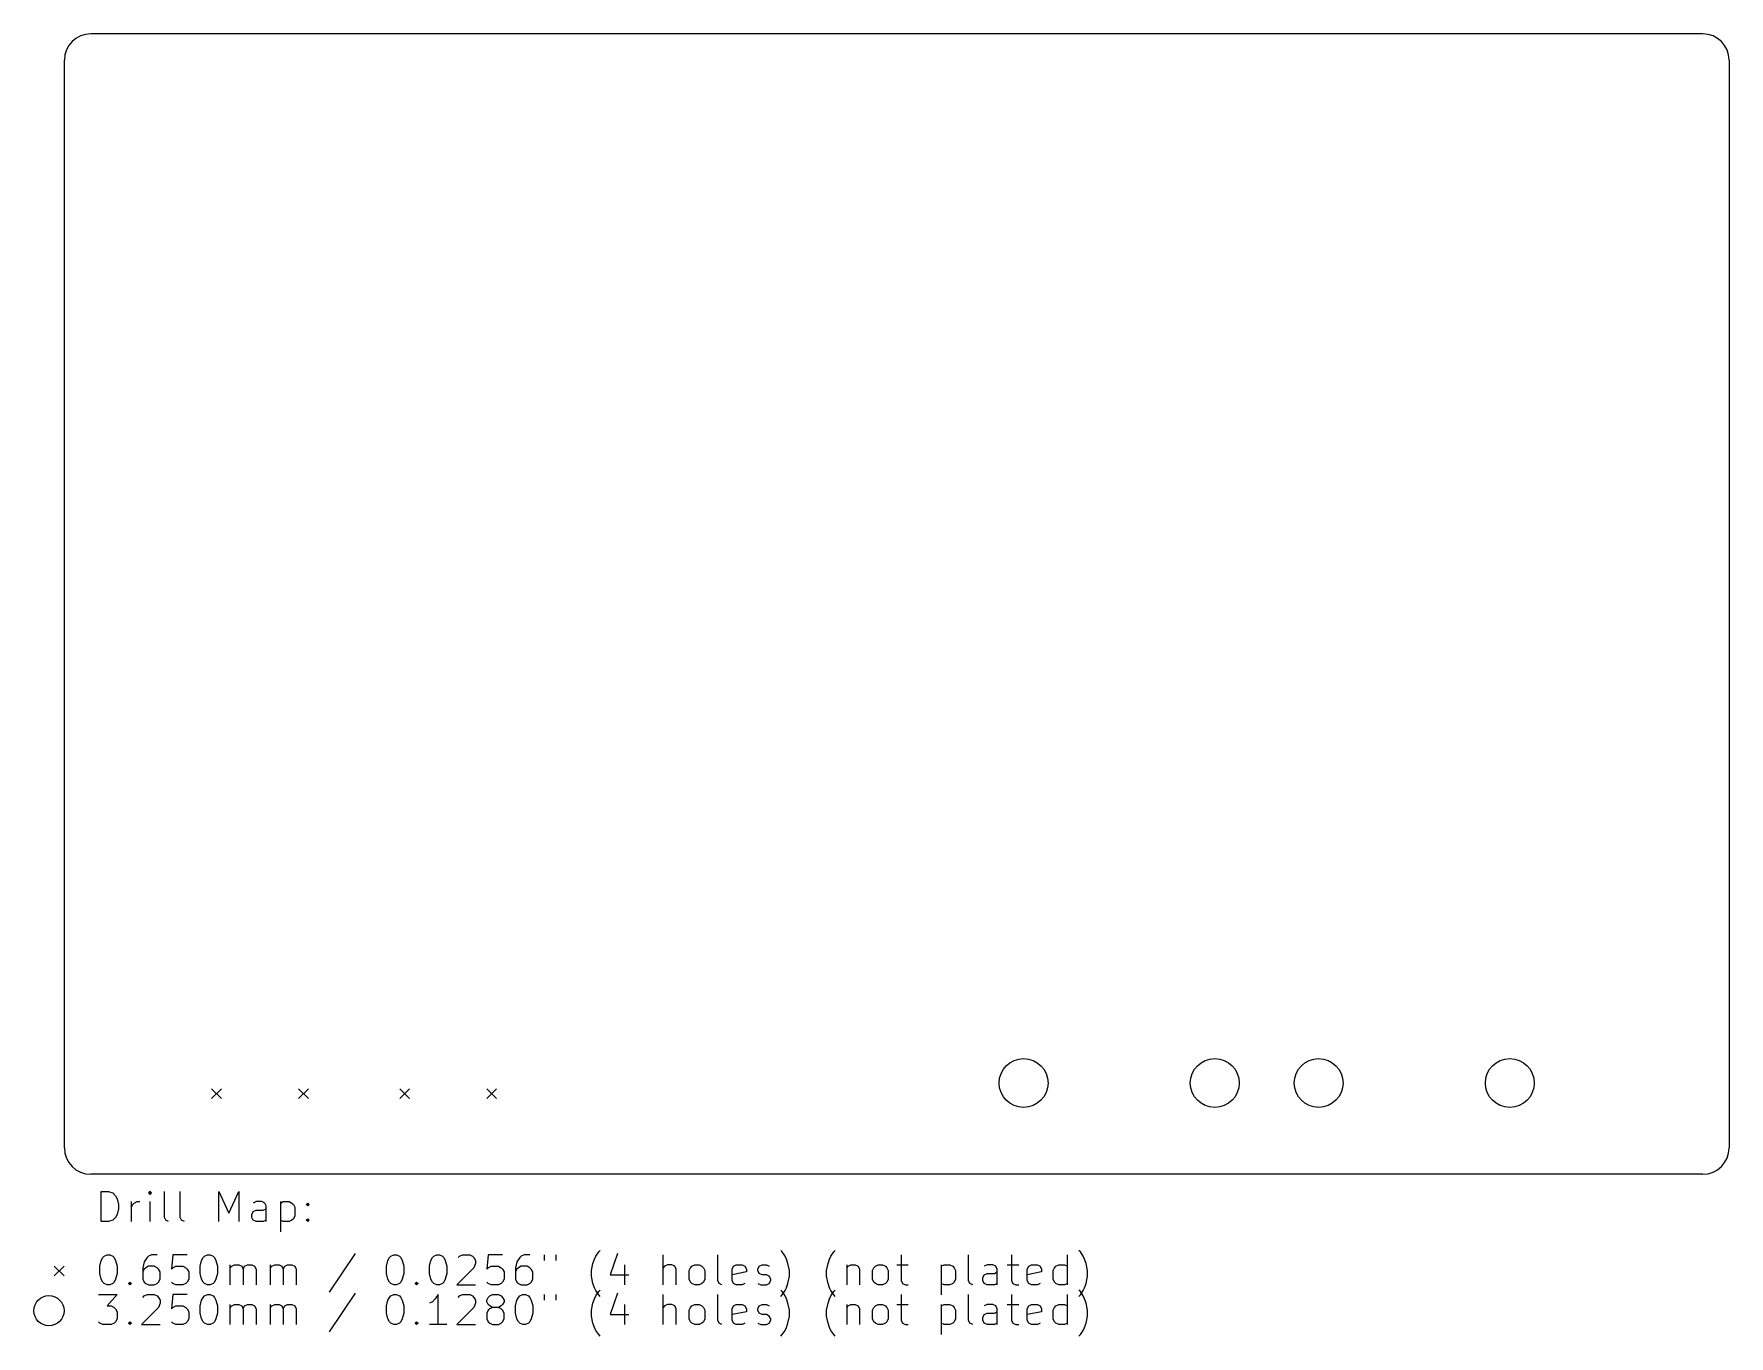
# Model space of a CAD drawing. Extents: x 60 to 173, y -125 to -39.
import ezdxf

# ---------------------------------------------------------------- set-up
doc = ezdxf.new("R2010")
doc.units = 0
doc.layers.add('BLACK', color=7, linetype='CONTINUOUS')

msp = doc.modelspace()

# ---------------------------------------------------------------- linework, layer by layer
at = {"layer": 'BLACK', "linetype": 'CONTINUOUS'}
for p, q in [((171, -38.9), (63.9, -38.9)), ((62.15, -112.9), (62.15, -40.65)), ((172.75, -40.65), (172.75, -112.9)), ((71.935, -108.97), (72.585, -109.62)), ((72.585, -108.97), (71.935, -109.62)), ((77.715, -108.97), (78.365, -109.62)), ((78.365, -108.97), (77.715, -109.62)), ((84.435, -108.97), (85.085, -109.62)), ((85.085, -108.97), (84.435, -109.62)), ((90.215, -108.97), (90.865, -109.62)), ((90.865, -108.97), (90.215, -109.62)), ((171, -114.65), (63.9, -114.65)), ((64.6012, -117.8), (64.6012, -115.8)), ((64.6012, -115.8), (65.0774, -115.8)), ((65.0774, -115.8), (65.3631, -115.895)), ((65.3631, -115.895), (65.5536, -116.086)), ((67.8393, -115.8), (67.744, -115.895)), ((67.744, -115.895), (67.8393, -115.991)), ((67.9345, -115.895), (67.8393, -115.8)), ((67.8393, -115.8), (67.8393, -115.991)), ((67.8393, -115.991), (67.9345, -115.895)), ((68.7917, -117.515), (68.7917, -115.8)), ((69.8393, -117.515), (69.8393, -115.8)), ((72.4107, -117.8), (72.4107, -115.8)), ((72.4107, -115.8), (73.0774, -117.229)), ((73.0774, -117.229), (73.744, -115.8)), ((73.744, -115.8), (73.744, -117.8)), ((65.5536, -116.086), (65.6488, -116.276)), ((65.6488, -116.276), (65.744, -116.657)), ((65.744, -116.943), (65.6488, -117.324)), ((65.744, -116.657), (65.744, -116.943)), ((66.6012, -117.8), (66.6012, -116.467)), ((66.6012, -116.848), (66.6964, -116.657)), ((66.6964, -116.657), (66.7917, -116.562)), ((66.7917, -116.562), (66.9821, -116.467)), ((66.9821, -116.467), (67.1726, -116.467)), ((67.8393, -117.8), (67.8393, -116.467)), ((74.8869, -116.467), (74.6964, -116.562)), ((74.6964, -117.134), (74.8869, -117.038)), ((75.2679, -116.467), (74.8869, -116.467)), ((74.8869, -117.038), (75.3631, -117.038)), ((75.4583, -116.562), (75.2679, -116.467)), ((75.3631, -117.038), (75.5536, -116.943)), ((75.5536, -116.753), (75.4583, -116.562)), ((75.5536, -117.8), (75.5536, -116.753)), ((76.506, -116.467), (76.506, -118.467)), ((76.506, -116.562), (76.6964, -116.467)), ((76.6964, -116.467), (77.0774, -116.467)), ((77.0774, -116.467), (77.2679, -116.562)), ((77.2679, -116.562), (77.3631, -116.657)), ((77.3631, -116.657), (77.4583, -116.848)), ((77.4583, -116.848), (77.4583, -117.419)), ((78.2202, -116.657), (78.3155, -116.562)), ((78.3155, -116.753), (78.2202, -116.657)), ((78.3155, -116.562), (78.4107, -116.657)), ((78.3155, -116.562), (78.3155, -116.753)), ((78.4107, -116.657), (78.3155, -116.753)), ((65.0774, -117.8), (64.6012, -117.8)), ((65.3631, -117.705), (65.0774, -117.8)), ((65.5536, -117.515), (65.3631, -117.705)), ((65.6488, -117.324), (65.5536, -117.515)), ((68.8869, -117.705), (68.7917, -117.515)), ((69.0774, -117.8), (68.8869, -117.705)), ((69.9345, -117.705), (69.8393, -117.515)), ((70.125, -117.8), (69.9345, -117.705)), ((74.6012, -117.324), (74.6964, -117.134)), ((74.6012, -117.515), (74.6012, -117.324)), ((74.6964, -117.705), (74.6012, -117.515)), ((74.8869, -117.8), (74.6964, -117.705)), ((75.3631, -117.8), (74.8869, -117.8)), ((75.5536, -117.705), (75.3631, -117.8)), ((76.6964, -117.8), (76.506, -117.705)), ((77.0774, -117.8), (76.6964, -117.8)), ((77.2679, -117.705), (77.0774, -117.8)), ((77.3631, -117.61), (77.2679, -117.705)), ((77.4583, -117.419), (77.3631, -117.61)), ((78.2202, -117.705), (78.3155, -117.61)), ((78.3155, -117.8), (78.2202, -117.705)), ((78.3155, -117.61), (78.4107, -117.705)), ((78.3155, -117.61), (78.3155, -117.8)), ((78.4107, -117.705), (78.3155, -117.8)), ((64.506, -120.762), (64.6012, -120.381)), ((64.6012, -120.381), (64.6964, -120.191)), ((64.6964, -120.191), (64.7917, -120.095)), ((64.7917, -120.095), (64.9821, -120)), ((64.9821, -120), (65.1726, -120)), ((65.1726, -120), (65.3631, -120.095)), ((65.3631, -120.095), (65.4583, -120.191)), ((65.4583, -120.191), (65.5536, -120.381)), ((65.5536, -120.381), (65.6488, -120.762)), ((67.4583, -120.476), (67.3631, -120.857)), ((67.6488, -120.191), (67.4583, -120.476)), ((67.744, -120.095), (67.6488, -120.191)), ((67.9345, -120), (67.744, -120.095)), ((68.3155, -120), (67.9345, -120)), ((69.3631, -120), (69.2679, -120.953)), ((70.3155, -120), (69.3631, -120)), ((71.1726, -120.762), (71.2679, -120.381)), ((71.2679, -120.381), (71.3631, -120.191)), ((71.3631, -120.191), (71.4583, -120.095)), ((71.4583, -120.095), (71.6488, -120)), ((71.6488, -120), (71.8393, -120)), ((71.8393, -120), (72.0298, -120.095)), ((72.0298, -120.095), (72.125, -120.191)), ((72.125, -120.191), (72.2202, -120.381)), ((72.2202, -120.381), (72.3155, -120.762)), ((81.4583, -119.905), (79.744, -122.476)), ((83.5536, -120.762), (83.6488, -120.381)), ((83.6488, -120.381), (83.744, -120.191)), ((83.744, -120.191), (83.8393, -120.095)), ((83.8393, -120.095), (84.0298, -120)), ((84.0298, -120), (84.2202, -120)), ((84.2202, -120), (84.4107, -120.095)), ((84.4107, -120.095), (84.506, -120.191)), ((84.506, -120.191), (84.6012, -120.381)), ((84.6012, -120.381), (84.6964, -120.762)), ((86.4107, -120.762), (86.506, -120.381)), ((86.506, -120.381), (86.6012, -120.191)), ((86.6012, -120.191), (86.6964, -120.095)), ((86.6964, -120.095), (86.8869, -120)), ((86.8869, -120), (87.0774, -120)), ((87.0774, -120), (87.2679, -120.095)), ((87.2679, -120.095), (87.3631, -120.191)), ((87.3631, -120.191), (87.4583, -120.381)), ((87.4583, -120.381), (87.5536, -120.762)), ((88.3155, -120.191), (88.4107, -120.095)), ((88.4107, -120.095), (88.6012, -120)), ((88.6012, -120), (89.0774, -120)), ((89.0774, -120), (89.2679, -120.095)), ((89.2679, -120.095), (89.3631, -120.191)), ((89.3631, -120.191), (89.4583, -120.381)), ((89.4583, -120.381), (89.4583, -120.572)), ((90.3155, -120), (90.2202, -120.953)), ((91.2679, -120), (90.3155, -120)), ((92.2202, -120.476), (92.125, -120.857)), ((92.4107, -120.191), (92.2202, -120.476)), ((92.506, -120.095), (92.4107, -120.191)), ((92.6964, -120), (92.506, -120.095)), ((93.0774, -120), (92.6964, -120)), ((94.0298, -120), (94.0298, -120.381)), ((94.7917, -120), (94.7917, -120.381)), ((97.2679, -120.572), (97.3631, -120.286)), ((97.3631, -120.286), (97.4583, -120.095)), ((97.4583, -120.095), (97.6488, -119.81)), ((97.6488, -119.81), (97.7441, -119.715)), ((98.8869, -119.905), (98.4107, -121.334)), ((101.935, -122), (101.935, -120)), ((105.554, -121.715), (105.554, -120)), ((109.839, -119.81), (109.744, -119.715)), ((110.03, -120.095), (109.839, -119.81)), ((110.125, -120.286), (110.03, -120.095)), ((110.22, -120.572), (110.125, -120.286)), ((112.887, -120.572), (112.982, -120.286)), ((112.982, -120.286), (113.077, -120.095)), ((113.077, -120.095), (113.268, -119.81)), ((113.268, -119.81), (113.363, -119.715)), ((117.744, -120), (117.744, -121.715)), ((122.22, -121.715), (122.22, -120)), ((125.077, -120), (125.077, -121.715)), ((128.792, -122), (128.792, -120)), ((129.649, -119.81), (129.554, -119.715)), ((129.839, -120.095), (129.649, -119.81)), ((129.935, -120.286), (129.839, -120.095)), ((130.03, -120.572), (129.935, -120.286)), ((61.475, -120.75), (62.125, -121.4)), ((62.125, -120.75), (61.475, -121.4)), ((64.506, -121.238), (64.506, -120.762)), ((64.6012, -121.619), (64.506, -121.238)), ((64.6964, -121.81), (64.6012, -121.619)), ((65.5536, -121.619), (65.4583, -121.81)), ((65.6488, -121.238), (65.5536, -121.619)), ((65.6488, -120.762), (65.6488, -121.238)), ((67.3631, -120.857), (67.3631, -121.619)), ((67.4583, -120.953), (67.3631, -121.143)), ((67.3631, -121.619), (67.4583, -121.81)), ((67.5536, -120.857), (67.4583, -120.953)), ((67.744, -120.762), (67.5536, -120.857)), ((68.125, -120.762), (67.744, -120.762)), ((68.3155, -120.857), (68.125, -120.762)), ((68.4107, -120.953), (68.3155, -120.857)), ((68.506, -121.143), (68.4107, -120.953)), ((68.4107, -121.81), (68.506, -121.619)), ((68.506, -121.619), (68.506, -121.143)), ((69.2679, -120.953), (69.3631, -120.857)), ((69.3631, -120.857), (69.5536, -120.762)), ((69.5536, -120.762), (70.0298, -120.762)), ((70.0298, -120.762), (70.2202, -120.857)), ((70.2202, -120.857), (70.3155, -120.953)), ((70.3155, -120.953), (70.4107, -121.143)), ((70.4107, -121.619), (70.3155, -121.81)), ((70.4107, -121.143), (70.4107, -121.619)), ((71.1726, -121.238), (71.1726, -120.762)), ((71.2679, -121.619), (71.1726, -121.238)), ((71.3631, -121.81), (71.2679, -121.619)), ((72.2202, -121.619), (72.125, -121.81)), ((72.3155, -121.238), (72.2202, -121.619)), ((72.3155, -120.762), (72.3155, -121.238)), ((73.1726, -122), (73.1726, -120.667)), ((73.1726, -120.857), (73.2679, -120.762)), ((73.2679, -120.762), (73.4583, -120.667)), ((73.4583, -120.667), (73.744, -120.667)), ((73.744, -120.667), (73.9345, -120.762)), ((73.9345, -120.762), (74.0298, -120.953)), ((74.0298, -120.953), (74.125, -120.762)), ((74.0298, -120.953), (74.0298, -122)), ((74.125, -120.762), (74.3155, -120.667)), ((74.3155, -120.667), (74.6012, -120.667)), ((74.6012, -120.667), (74.7917, -120.762)), ((74.7917, -120.762), (74.8869, -120.953)), ((74.8869, -120.953), (74.8869, -122)), ((75.8393, -122), (75.8393, -120.667)), ((75.8393, -120.857), (75.9345, -120.762)), ((75.9345, -120.762), (76.125, -120.667)), ((76.125, -120.667), (76.4107, -120.667)), ((76.4107, -120.667), (76.6012, -120.762)), ((76.6012, -120.762), (76.6964, -120.953)), ((76.6964, -120.953), (76.7917, -120.762)), ((76.6964, -120.953), (76.6964, -122)), ((76.7917, -120.762), (76.9821, -120.667)), ((76.9821, -120.667), (77.2679, -120.667)), ((77.2679, -120.667), (77.4583, -120.762)), ((77.4583, -120.762), (77.5536, -120.953)), ((77.5536, -120.953), (77.5536, -122)), ((83.5536, -121.238), (83.5536, -120.762)), ((83.6488, -121.619), (83.5536, -121.238)), ((83.744, -121.81), (83.6488, -121.619)), ((84.6012, -121.619), (84.506, -121.81)), ((84.6964, -121.238), (84.6012, -121.619)), ((84.6964, -120.762), (84.6964, -121.238)), ((86.4107, -121.238), (86.4107, -120.762)), ((86.506, -121.619), (86.4107, -121.238)), ((86.6012, -121.81), (86.506, -121.619)), ((87.4583, -121.619), (87.3631, -121.81)), ((87.5536, -121.238), (87.4583, -121.619)), ((87.5536, -120.762), (87.5536, -121.238)), ((89.3631, -120.857), (88.2202, -122)), ((89.4583, -120.572), (89.3631, -120.857)), ((90.2202, -120.953), (90.3155, -120.857)), ((90.3155, -120.857), (90.506, -120.762)), ((90.506, -120.762), (90.9821, -120.762)), ((90.9821, -120.762), (91.1726, -120.857)), ((91.1726, -120.857), (91.2679, -120.953)), ((91.2679, -120.953), (91.3631, -121.143)), ((91.3631, -121.619), (91.2679, -121.81)), ((91.3631, -121.143), (91.3631, -121.619)), ((92.125, -120.857), (92.125, -121.619)), ((92.2202, -120.953), (92.125, -121.143)), ((92.125, -121.619), (92.2202, -121.81)), ((92.3155, -120.857), (92.2202, -120.953)), ((92.506, -120.762), (92.3155, -120.857)), ((92.8869, -120.762), (92.506, -120.762)), ((93.0774, -120.857), (92.8869, -120.762)), ((93.1726, -120.953), (93.0774, -120.857)), ((93.2679, -121.143), (93.1726, -120.953)), ((93.1726, -121.81), (93.2679, -121.619)), ((93.2679, -121.619), (93.2679, -121.143)), ((97.1726, -121.048), (97.2679, -120.572)), ((97.1726, -121.429), (97.1726, -121.048)), ((97.2679, -121.905), (97.1726, -121.429)), ((98.4107, -121.334), (99.6488, -121.334)), ((99.3631, -120.667), (99.3631, -122)), ((102.03, -120.762), (101.935, -120.857)), ((102.22, -120.667), (102.03, -120.762)), ((102.506, -120.667), (102.22, -120.667)), ((102.696, -120.762), (102.506, -120.667)), ((102.792, -120.953), (102.696, -120.762)), ((102.792, -122), (102.792, -120.953)), ((103.649, -121.048), (103.744, -120.857)), ((103.649, -121.619), (103.649, -121.048)), ((103.744, -121.81), (103.649, -121.619)), ((103.744, -120.857), (103.839, -120.762)), ((103.839, -120.762), (104.03, -120.667)), ((104.03, -120.667), (104.315, -120.667)), ((104.315, -120.667), (104.506, -120.762)), ((104.506, -120.762), (104.601, -120.857)), ((104.601, -120.857), (104.696, -121.048)), ((104.696, -121.619), (104.601, -121.81)), ((104.696, -121.048), (104.696, -121.619)), ((106.506, -120.953), (106.601, -120.762)), ((106.506, -121.715), (106.506, -120.953)), ((107.458, -121.143), (106.506, -121.334)), ((106.601, -120.762), (106.792, -120.667)), ((106.792, -120.667), (107.173, -120.667)), ((107.173, -120.667), (107.363, -120.762)), ((107.363, -120.762), (107.458, -120.953)), ((107.458, -120.953), (107.458, -121.143)), ((108.22, -120.953), (108.315, -120.762)), ((108.22, -121.048), (108.22, -120.953)), ((108.315, -121.238), (108.22, -121.048)), ((108.315, -120.762), (108.506, -120.667)), ((108.506, -121.334), (108.315, -121.238)), ((108.506, -120.667), (108.792, -120.667)), ((108.792, -121.334), (108.506, -121.334)), ((108.792, -120.667), (108.982, -120.762)), ((108.982, -121.429), (108.792, -121.334)), ((109.077, -121.619), (108.982, -121.429)), ((109.077, -121.715), (109.077, -121.619)), ((110.315, -121.048), (110.22, -120.572)), ((110.22, -121.905), (110.315, -121.429)), ((110.315, -121.429), (110.315, -121.048)), ((112.792, -121.048), (112.887, -120.572)), ((112.792, -121.429), (112.792, -121.048)), ((112.887, -121.905), (112.792, -121.429)), ((114.125, -120.667), (114.125, -122)), ((114.125, -120.857), (114.22, -120.762)), ((114.22, -120.762), (114.411, -120.667)), ((114.411, -120.667), (114.696, -120.667)), ((114.696, -120.667), (114.887, -120.762)), ((114.887, -120.762), (114.982, -120.953)), ((114.982, -120.953), (114.982, -122)), ((115.839, -121.048), (115.935, -120.857)), ((115.839, -121.619), (115.839, -121.048)), ((115.935, -121.81), (115.839, -121.619)), ((115.935, -120.857), (116.03, -120.762)), ((116.03, -120.762), (116.22, -120.667)), ((116.22, -120.667), (116.506, -120.667)), ((116.506, -120.667), (116.696, -120.762)), ((116.696, -120.762), (116.792, -120.857)), ((116.792, -120.857), (116.887, -121.048)), ((116.887, -121.619), (116.792, -121.81)), ((116.887, -121.048), (116.887, -121.619)), ((117.458, -120.667), (118.22, -120.667)), ((120.411, -120.667), (120.411, -122.667)), ((120.411, -120.762), (120.601, -120.667)), ((120.601, -120.667), (120.982, -120.667)), ((120.982, -120.667), (121.173, -120.762)), ((121.173, -120.762), (121.268, -120.857)), ((121.268, -120.857), (121.363, -121.048)), ((121.363, -121.619), (121.268, -121.81)), ((121.363, -121.048), (121.363, -121.619)), ((123.173, -121.524), (123.268, -121.334)), ((123.173, -121.715), (123.173, -121.524)), ((123.458, -120.667), (123.268, -120.762)), ((123.268, -121.334), (123.458, -121.238)), ((123.839, -120.667), (123.458, -120.667)), ((123.458, -121.238), (123.935, -121.238)), ((124.03, -120.762), (123.839, -120.667)), ((123.935, -121.238), (124.125, -121.143)), ((124.125, -120.953), (124.03, -120.762)), ((124.125, -122), (124.125, -120.953)), ((124.792, -120.667), (125.554, -120.667)), ((126.125, -120.953), (126.22, -120.762)), ((126.125, -121.715), (126.125, -120.953)), ((127.077, -121.143), (126.125, -121.334)), ((126.22, -120.762), (126.411, -120.667)), ((126.411, -120.667), (126.792, -120.667)), ((126.792, -120.667), (126.982, -120.762)), ((126.982, -120.762), (127.077, -120.953)), ((127.077, -120.953), (127.077, -121.143)), ((127.839, -121.048), (127.935, -120.857)), ((127.839, -121.619), (127.839, -121.048)), ((127.935, -121.81), (127.839, -121.619)), ((127.935, -120.857), (128.03, -120.762)), ((128.03, -120.762), (128.22, -120.667)), ((128.22, -120.667), (128.601, -120.667)), ((128.601, -120.667), (128.792, -120.762)), ((130.125, -121.048), (130.03, -120.572)), ((130.03, -121.905), (130.125, -121.429)), ((130.125, -121.429), (130.125, -121.048)), ((64.4107, -122.64), (65.6488, -122.64)), ((64.7917, -121.905), (64.6964, -121.81)), ((64.9821, -122), (64.7917, -121.905)), ((65.1726, -122), (64.9821, -122)), ((65.6488, -122.64), (64.9821, -123.402)), ((65.3631, -121.905), (65.1726, -122)), ((65.4583, -121.81), (65.3631, -121.905)), ((66.4107, -121.905), (66.506, -121.81)), ((66.506, -122), (66.4107, -121.905)), ((66.506, -121.81), (66.6012, -121.905)), ((66.506, -121.81), (66.506, -122)), ((66.6012, -121.905), (66.506, -122)), ((67.3631, -122.831), (67.4583, -122.735)), ((67.4583, -121.81), (67.5536, -121.905)), ((67.4583, -122.735), (67.6488, -122.64)), ((67.5536, -121.905), (67.744, -122)), ((67.6488, -122.64), (68.125, -122.64)), ((67.744, -122), (68.125, -122)), ((68.125, -122), (68.3155, -121.905)), ((68.125, -122.64), (68.3155, -122.735)), ((68.3155, -121.905), (68.4107, -121.81)), ((68.3155, -122.735), (68.4107, -122.831)), ((69.3631, -121.905), (69.2679, -121.81)), ((69.3631, -122.64), (69.2679, -123.593)), ((69.5536, -122), (69.3631, -121.905)), ((70.3155, -122.64), (69.3631, -122.64)), ((70.0298, -122), (69.5536, -122)), ((70.2202, -121.905), (70.0298, -122)), ((70.3155, -121.81), (70.2202, -121.905)), ((71.4583, -121.905), (71.3631, -121.81)), ((71.3631, -122.831), (71.4583, -122.735)), ((71.6488, -122), (71.4583, -121.905)), ((71.4583, -122.735), (71.6488, -122.64)), ((71.8393, -122), (71.6488, -122)), ((71.6488, -122.64), (71.8393, -122.64)), ((72.0298, -121.905), (71.8393, -122)), ((71.8393, -122.64), (72.0298, -122.735)), ((72.125, -121.81), (72.0298, -121.905)), ((72.0298, -122.735), (72.125, -122.831)), ((81.4583, -122.545), (79.744, -125.116)), ((83.8393, -121.905), (83.744, -121.81)), ((83.744, -122.831), (83.8393, -122.735)), ((84.0298, -122), (83.8393, -121.905)), ((83.8393, -122.735), (84.0298, -122.64)), ((84.2202, -122), (84.0298, -122)), ((84.0298, -122.64), (84.2202, -122.64)), ((84.4107, -121.905), (84.2202, -122)), ((84.2202, -122.64), (84.4107, -122.735)), ((84.506, -121.81), (84.4107, -121.905)), ((84.4107, -122.735), (84.506, -122.831)), ((85.4583, -121.905), (85.5536, -121.81)), ((85.5536, -122), (85.4583, -121.905)), ((85.5536, -121.81), (85.6488, -121.905)), ((85.5536, -121.81), (85.5536, -122)), ((85.6488, -121.905), (85.5536, -122)), ((86.6964, -121.905), (86.6012, -121.81)), ((86.8869, -122), (86.6964, -121.905)), ((86.9821, -122.64), (86.7917, -122.926)), ((87.0774, -122), (86.8869, -122)), ((86.9821, -124.64), (86.9821, -122.64)), ((87.2679, -121.905), (87.0774, -122)), ((87.3631, -121.81), (87.2679, -121.905)), ((88.2202, -122), (89.4583, -122)), ((88.3155, -122.831), (88.4107, -122.735)), ((88.4107, -122.735), (88.6012, -122.64)), ((88.6012, -122.64), (89.0774, -122.64)), ((89.0774, -122.64), (89.2679, -122.735)), ((89.2679, -122.735), (89.3631, -122.831)), ((90.3155, -121.905), (90.2202, -121.81)), ((90.506, -122), (90.3155, -121.905)), ((90.3155, -122.831), (90.4107, -122.735)), ((90.4107, -122.735), (90.6012, -122.64)), ((90.9821, -122), (90.506, -122)), ((90.6012, -122.64), (90.9821, -122.64)), ((91.1726, -121.905), (90.9821, -122)), ((90.9821, -122.64), (91.1726, -122.735)), ((91.2679, -121.81), (91.1726, -121.905)), ((91.1726, -122.735), (91.2679, -122.831)), ((92.2202, -121.81), (92.3155, -121.905)), ((92.3155, -121.905), (92.506, -122)), ((92.3155, -122.831), (92.4107, -122.735)), ((92.4107, -122.735), (92.6012, -122.64)), ((92.506, -122), (92.8869, -122)), ((92.6012, -122.64), (92.7917, -122.64)), ((92.7917, -122.64), (92.9821, -122.735)), ((92.8869, -122), (93.0774, -121.905)), ((92.9821, -122.735), (93.0774, -122.831)), ((93.0774, -121.905), (93.1726, -121.81)), ((94.0298, -122.64), (94.0298, -123.021)), ((94.7917, -122.64), (94.7917, -123.021)), ((97.3631, -122.191), (97.2679, -121.905)), ((97.4583, -122.381), (97.3631, -122.191)), ((97.3631, -122.926), (97.4583, -122.735)), ((97.6488, -122.667), (97.4583, -122.381)), ((97.4583, -122.735), (97.6488, -122.45)), ((97.6488, -122.45), (97.7441, -122.355)), ((97.7441, -122.762), (97.6488, -122.667)), ((98.8869, -122.545), (98.4107, -123.974)), ((101.935, -124.64), (101.935, -122.64)), ((103.839, -121.905), (103.744, -121.81)), ((104.03, -122), (103.839, -121.905)), ((104.315, -122), (104.03, -122)), ((104.506, -121.905), (104.315, -122)), ((104.601, -121.81), (104.506, -121.905)), ((105.649, -121.905), (105.554, -121.715)), ((105.554, -124.355), (105.554, -122.64)), ((105.839, -122), (105.649, -121.905)), ((106.601, -121.905), (106.506, -121.715)), ((106.792, -122), (106.601, -121.905)), ((107.173, -122), (106.792, -122)), ((107.363, -121.905), (107.173, -122)), ((108.22, -121.905), (108.411, -122)), ((108.411, -122), (108.792, -122)), ((108.792, -122), (108.982, -121.905)), ((108.982, -121.905), (109.077, -121.715)), ((109.839, -122.45), (109.744, -122.355)), ((109.744, -122.762), (109.839, -122.667)), ((109.839, -122.667), (110.03, -122.381)), ((110.03, -122.735), (109.839, -122.45)), ((110.03, -122.381), (110.125, -122.191)), ((110.125, -122.926), (110.03, -122.735)), ((110.125, -122.191), (110.22, -121.905)), ((112.982, -122.191), (112.887, -121.905)), ((113.077, -122.381), (112.982, -122.191)), ((112.982, -122.926), (113.077, -122.735)), ((113.268, -122.667), (113.077, -122.381)), ((113.077, -122.735), (113.268, -122.45)), ((113.268, -122.45), (113.363, -122.355)), ((113.363, -122.762), (113.268, -122.667)), ((116.03, -121.905), (115.935, -121.81)), ((116.22, -122), (116.03, -121.905)), ((116.506, -122), (116.22, -122)), ((116.696, -121.905), (116.506, -122)), ((116.792, -121.81), (116.696, -121.905)), ((117.744, -121.715), (117.839, -121.905)), ((117.744, -122.64), (117.744, -124.355)), ((117.839, -121.905), (118.03, -122)), ((118.03, -122), (118.22, -122)), ((120.601, -122), (120.411, -121.905)), ((120.982, -122), (120.601, -122)), ((121.173, -121.905), (120.982, -122)), ((121.268, -121.81), (121.173, -121.905)), ((122.315, -121.905), (122.22, -121.715)), ((122.22, -124.355), (122.22, -122.64)), ((122.506, -122), (122.315, -121.905)), ((123.268, -121.905), (123.173, -121.715)), ((123.458, -122), (123.268, -121.905)), ((123.935, -122), (123.458, -122)), ((124.125, -121.905), (123.935, -122)), ((125.077, -121.715), (125.173, -121.905)), ((125.077, -122.64), (125.077, -124.355)), ((125.173, -121.905), (125.363, -122)), ((125.363, -122), (125.554, -122)), ((126.22, -121.905), (126.125, -121.715)), ((126.411, -122), (126.22, -121.905)), ((126.792, -122), (126.411, -122)), ((126.982, -121.905), (126.792, -122)), ((128.03, -121.905), (127.935, -121.81)), ((128.22, -122), (128.03, -121.905)), ((128.601, -122), (128.22, -122)), ((128.792, -121.905), (128.601, -122)), ((128.792, -124.64), (128.792, -122.64)), ((129.649, -122.45), (129.554, -122.355)), ((129.554, -122.762), (129.649, -122.667)), ((129.649, -122.667), (129.839, -122.381)), ((129.839, -122.735), (129.649, -122.45)), ((129.839, -122.381), (129.935, -122.191)), ((129.935, -122.926), (129.839, -122.735)), ((129.935, -122.191), (130.03, -121.905)), ((64.9821, -123.402), (65.2679, -123.402)), ((65.2679, -123.402), (65.4583, -123.497)), ((65.4583, -123.497), (65.5536, -123.593)), ((65.5536, -123.593), (65.6488, -123.783)), ((65.6488, -123.783), (65.6488, -124.259)), ((68.4107, -123.497), (67.2679, -124.64)), ((68.4107, -122.831), (68.506, -123.021)), ((68.506, -123.212), (68.4107, -123.497)), ((68.506, -123.021), (68.506, -123.212)), ((69.2679, -123.593), (69.3631, -123.497)), ((69.3631, -123.497), (69.5536, -123.402)), ((69.5536, -123.402), (70.0298, -123.402)), ((70.0298, -123.402), (70.2202, -123.497)), ((70.2202, -123.497), (70.3155, -123.593)), ((70.3155, -123.593), (70.4107, -123.783)), ((70.4107, -123.783), (70.4107, -124.259)), ((71.1726, -123.402), (71.2679, -123.021)), ((71.1726, -123.878), (71.1726, -123.402)), ((71.2679, -124.259), (71.1726, -123.878)), ((71.2679, -123.021), (71.3631, -122.831)), ((72.125, -122.831), (72.2202, -123.021)), ((72.2202, -123.021), (72.3155, -123.402)), ((72.3155, -123.878), (72.2202, -124.259)), ((72.3155, -123.402), (72.3155, -123.878)), ((73.1726, -124.64), (73.1726, -123.307)), ((73.1726, -123.497), (73.2679, -123.402)), ((73.2679, -123.402), (73.4583, -123.307)), ((73.4583, -123.307), (73.744, -123.307)), ((73.744, -123.307), (73.9345, -123.402)), ((73.9345, -123.402), (74.0298, -123.593)), ((74.0298, -123.593), (74.125, -123.402)), ((74.0298, -123.593), (74.0298, -124.64)), ((74.125, -123.402), (74.3155, -123.307)), ((74.3155, -123.307), (74.6012, -123.307)), ((74.6012, -123.307), (74.7917, -123.402)), ((74.7917, -123.402), (74.8869, -123.593)), ((74.8869, -123.593), (74.8869, -124.64)), ((75.8393, -124.64), (75.8393, -123.307)), ((75.8393, -123.497), (75.9345, -123.402)), ((75.9345, -123.402), (76.125, -123.307)), ((76.125, -123.307), (76.4107, -123.307)), ((76.4107, -123.307), (76.6012, -123.402)), ((76.6012, -123.402), (76.6964, -123.593)), ((76.6964, -123.593), (76.7917, -123.402)), ((76.6964, -123.593), (76.6964, -124.64)), ((76.7917, -123.402), (76.9821, -123.307)), ((76.9821, -123.307), (77.2679, -123.307)), ((77.2679, -123.307), (77.4583, -123.402)), ((77.4583, -123.402), (77.5536, -123.593)), ((77.5536, -123.593), (77.5536, -124.64)), ((83.5536, -123.402), (83.6488, -123.021)), ((83.5536, -123.878), (83.5536, -123.402)), ((83.6488, -124.259), (83.5536, -123.878)), ((83.6488, -123.021), (83.744, -122.831)), ((84.506, -122.831), (84.6012, -123.021)), ((84.6012, -123.021), (84.6964, -123.402)), ((84.6964, -123.878), (84.6012, -124.259)), ((84.6964, -123.402), (84.6964, -123.878)), ((86.6012, -123.116), (86.4107, -123.212)), ((86.7917, -122.926), (86.6012, -123.116)), ((89.3631, -123.497), (88.2202, -124.64)), ((89.3631, -122.831), (89.4583, -123.021)), ((89.4583, -123.212), (89.3631, -123.497)), ((89.4583, -123.021), (89.4583, -123.212)), ((90.2202, -123.021), (90.3155, -122.831)), ((90.2202, -123.116), (90.2202, -123.021)), ((90.3155, -123.307), (90.2202, -123.116)), ((90.3155, -123.688), (90.2202, -123.878)), ((90.2202, -123.878), (90.2202, -124.259)), ((90.4107, -123.402), (90.3155, -123.307)), ((90.4107, -123.593), (90.3155, -123.688)), ((90.6012, -123.497), (90.4107, -123.402)), ((90.6012, -123.497), (90.4107, -123.593)), ((90.9821, -123.497), (90.6012, -123.497)), ((91.1726, -123.402), (90.9821, -123.497)), ((91.1726, -123.593), (90.9821, -123.497)), ((91.2679, -123.307), (91.1726, -123.402)), ((91.2679, -123.688), (91.1726, -123.593)), ((91.2679, -122.831), (91.3631, -123.021)), ((91.3631, -123.116), (91.2679, -123.307)), ((91.3631, -123.878), (91.2679, -123.688)), ((91.3631, -123.021), (91.3631, -123.116)), ((91.3631, -124.259), (91.3631, -123.878)), ((92.125, -123.402), (92.2202, -123.021)), ((92.125, -123.878), (92.125, -123.402)), ((92.2202, -124.259), (92.125, -123.878)), ((92.2202, -123.021), (92.3155, -122.831)), ((93.0774, -122.831), (93.1726, -123.021)), ((93.1726, -123.021), (93.2679, -123.402)), ((93.2679, -123.878), (93.1726, -124.259)), ((93.2679, -123.402), (93.2679, -123.878)), ((97.1726, -123.688), (97.2679, -123.212)), ((97.1726, -124.069), (97.1726, -123.688)), ((97.2679, -123.212), (97.3631, -122.926)), ((99.3631, -123.307), (99.3631, -124.64)), ((102.03, -123.402), (101.935, -123.497)), ((102.22, -123.307), (102.03, -123.402)), ((102.506, -123.307), (102.22, -123.307)), ((102.696, -123.402), (102.506, -123.307)), ((102.792, -123.593), (102.696, -123.402)), ((102.792, -124.64), (102.792, -123.593)), ((103.649, -123.688), (103.744, -123.497)), ((103.649, -124.259), (103.649, -123.688)), ((103.744, -123.497), (103.839, -123.402)), ((103.839, -123.402), (104.03, -123.307)), ((104.03, -123.307), (104.315, -123.307)), ((104.315, -123.307), (104.506, -123.402)), ((104.506, -123.402), (104.601, -123.497)), ((104.601, -123.497), (104.696, -123.688)), ((104.696, -123.688), (104.696, -124.259)), ((106.506, -123.593), (106.601, -123.402)), ((106.506, -124.355), (106.506, -123.593)), ((107.458, -123.783), (106.506, -123.974)), ((106.601, -123.402), (106.792, -123.307)), ((106.792, -123.307), (107.173, -123.307)), ((107.173, -123.307), (107.363, -123.402)), ((107.363, -123.402), (107.458, -123.593)), ((107.458, -123.593), (107.458, -123.783)), ((108.22, -123.593), (108.315, -123.402)), ((108.22, -123.688), (108.22, -123.593)), ((108.315, -123.878), (108.22, -123.688)), ((108.315, -123.402), (108.506, -123.307)), ((108.506, -123.974), (108.315, -123.878)), ((108.506, -123.307), (108.792, -123.307)), ((108.792, -123.307), (108.982, -123.402)), ((110.22, -123.212), (110.125, -122.926)), ((110.315, -123.688), (110.22, -123.212)), ((110.315, -124.069), (110.315, -123.688)), ((112.792, -123.688), (112.887, -123.212)), ((112.792, -124.069), (112.792, -123.688)), ((112.887, -123.212), (112.982, -122.926)), ((114.125, -123.307), (114.125, -124.64)), ((114.125, -123.497), (114.22, -123.402)), ((114.22, -123.402), (114.411, -123.307)), ((114.411, -123.307), (114.696, -123.307)), ((114.696, -123.307), (114.887, -123.402)), ((114.887, -123.402), (114.982, -123.593)), ((114.982, -123.593), (114.982, -124.64)), ((115.839, -123.688), (115.935, -123.497)), ((115.839, -124.259), (115.839, -123.688)), ((115.935, -123.497), (116.03, -123.402)), ((116.03, -123.402), (116.22, -123.307)), ((116.22, -123.307), (116.506, -123.307)), ((116.506, -123.307), (116.696, -123.402)), ((116.696, -123.402), (116.792, -123.497)), ((116.792, -123.497), (116.887, -123.688)), ((116.887, -123.688), (116.887, -124.259)), ((117.458, -123.307), (118.22, -123.307)), ((120.411, -123.307), (120.411, -125.307)), ((120.411, -123.402), (120.601, -123.307)), ((120.601, -123.307), (120.982, -123.307)), ((120.982, -123.307), (121.173, -123.402)), ((121.173, -123.402), (121.268, -123.497)), ((121.268, -123.497), (121.363, -123.688)), ((121.363, -123.688), (121.363, -124.259)), ((123.458, -123.307), (123.268, -123.402)), ((123.268, -123.974), (123.458, -123.878)), ((123.839, -123.307), (123.458, -123.307)), ((123.458, -123.878), (123.935, -123.878)), ((124.03, -123.402), (123.839, -123.307)), ((123.935, -123.878), (124.125, -123.783)), ((124.125, -123.593), (124.03, -123.402)), ((124.125, -124.64), (124.125, -123.593)), ((124.792, -123.307), (125.554, -123.307)), ((126.125, -123.593), (126.22, -123.402)), ((126.125, -124.355), (126.125, -123.593)), ((127.077, -123.783), (126.125, -123.974)), ((126.22, -123.402), (126.411, -123.307)), ((126.411, -123.307), (126.792, -123.307)), ((126.792, -123.307), (126.982, -123.402)), ((126.982, -123.402), (127.077, -123.593)), ((127.077, -123.593), (127.077, -123.783)), ((127.839, -123.688), (127.935, -123.497)), ((127.839, -124.259), (127.839, -123.688)), ((127.935, -123.497), (128.03, -123.402)), ((128.03, -123.402), (128.22, -123.307)), ((128.22, -123.307), (128.601, -123.307)), ((128.601, -123.307), (128.792, -123.402)), ((130.03, -123.212), (129.935, -122.926)), ((130.125, -123.688), (130.03, -123.212)), ((130.125, -124.069), (130.125, -123.688)), ((64.506, -124.545), (64.4107, -124.45)), ((64.6964, -124.64), (64.506, -124.545)), ((65.2679, -124.64), (64.6964, -124.64)), ((65.4583, -124.545), (65.2679, -124.64)), ((65.5536, -124.45), (65.4583, -124.545)), ((65.6488, -124.259), (65.5536, -124.45)), ((66.4107, -124.545), (66.506, -124.45)), ((66.506, -124.64), (66.4107, -124.545)), ((66.506, -124.45), (66.6012, -124.545)), ((66.506, -124.45), (66.506, -124.64)), ((66.6012, -124.545), (66.506, -124.64)), ((67.2679, -124.64), (68.506, -124.64)), ((69.3631, -124.545), (69.2679, -124.45)), ((69.5536, -124.64), (69.3631, -124.545)), ((70.0298, -124.64), (69.5536, -124.64)), ((70.2202, -124.545), (70.0298, -124.64)), ((70.3155, -124.45), (70.2202, -124.545)), ((70.4107, -124.259), (70.3155, -124.45)), ((71.3631, -124.45), (71.2679, -124.259)), ((71.4583, -124.545), (71.3631, -124.45)), ((71.6488, -124.64), (71.4583, -124.545)), ((71.8393, -124.64), (71.6488, -124.64)), ((72.0298, -124.545), (71.8393, -124.64)), ((72.125, -124.45), (72.0298, -124.545)), ((72.2202, -124.259), (72.125, -124.45)), ((83.744, -124.45), (83.6488, -124.259)), ((83.8393, -124.545), (83.744, -124.45)), ((84.0298, -124.64), (83.8393, -124.545)), ((84.2202, -124.64), (84.0298, -124.64)), ((84.4107, -124.545), (84.2202, -124.64)), ((84.506, -124.45), (84.4107, -124.545)), ((84.6012, -124.259), (84.506, -124.45)), ((85.4583, -124.545), (85.5536, -124.45)), ((85.5536, -124.64), (85.4583, -124.545)), ((85.5536, -124.45), (85.6488, -124.545)), ((85.5536, -124.45), (85.5536, -124.64)), ((85.6488, -124.545), (85.5536, -124.64)), ((87.5536, -124.64), (86.4107, -124.64)), ((88.2202, -124.64), (89.4583, -124.64)), ((90.2202, -124.259), (90.3155, -124.45)), ((90.3155, -124.45), (90.4107, -124.545)), ((90.4107, -124.545), (90.6012, -124.64)), ((90.6012, -124.64), (90.9821, -124.64)), ((90.9821, -124.64), (91.1726, -124.545)), ((91.1726, -124.545), (91.2679, -124.45)), ((91.2679, -124.45), (91.3631, -124.259)), ((92.3155, -124.45), (92.2202, -124.259)), ((92.4107, -124.545), (92.3155, -124.45)), ((92.6012, -124.64), (92.4107, -124.545)), ((92.7917, -124.64), (92.6012, -124.64)), ((92.9821, -124.545), (92.7917, -124.64)), ((93.0774, -124.45), (92.9821, -124.545)), ((93.1726, -124.259), (93.0774, -124.45)), ((97.2679, -124.545), (97.1726, -124.069)), ((97.3631, -124.831), (97.2679, -124.545)), ((97.4583, -125.021), (97.3631, -124.831)), ((98.4107, -123.974), (99.6488, -123.974)), ((103.744, -124.45), (103.649, -124.259)), ((103.839, -124.545), (103.744, -124.45)), ((104.03, -124.64), (103.839, -124.545)), ((104.315, -124.64), (104.03, -124.64)), ((104.506, -124.545), (104.315, -124.64)), ((104.601, -124.45), (104.506, -124.545)), ((104.696, -124.259), (104.601, -124.45)), ((105.649, -124.545), (105.554, -124.355)), ((105.839, -124.64), (105.649, -124.545)), ((106.601, -124.545), (106.506, -124.355)), ((106.792, -124.64), (106.601, -124.545)), ((107.173, -124.64), (106.792, -124.64)), ((107.363, -124.545), (107.173, -124.64)), ((108.22, -124.545), (108.411, -124.64)), ((108.411, -124.64), (108.792, -124.64)), ((108.792, -123.974), (108.506, -123.974)), ((108.982, -124.069), (108.792, -123.974)), ((108.792, -124.64), (108.982, -124.545)), ((109.077, -124.259), (108.982, -124.069)), ((108.982, -124.545), (109.077, -124.355)), ((109.077, -124.355), (109.077, -124.259)), ((110.03, -125.021), (110.125, -124.831)), ((110.125, -124.831), (110.22, -124.545)), ((110.22, -124.545), (110.315, -124.069)), ((112.887, -124.545), (112.792, -124.069)), ((112.982, -124.831), (112.887, -124.545)), ((113.077, -125.021), (112.982, -124.831)), ((115.935, -124.45), (115.839, -124.259)), ((116.03, -124.545), (115.935, -124.45)), ((116.22, -124.64), (116.03, -124.545)), ((116.506, -124.64), (116.22, -124.64)), ((116.696, -124.545), (116.506, -124.64)), ((116.792, -124.45), (116.696, -124.545)), ((116.887, -124.259), (116.792, -124.45)), ((117.744, -124.355), (117.839, -124.545)), ((117.839, -124.545), (118.03, -124.64)), ((118.03, -124.64), (118.22, -124.64)), ((120.601, -124.64), (120.411, -124.545)), ((120.982, -124.64), (120.601, -124.64)), ((121.173, -124.545), (120.982, -124.64)), ((121.268, -124.45), (121.173, -124.545)), ((121.363, -124.259), (121.268, -124.45)), ((122.315, -124.545), (122.22, -124.355)), ((122.506, -124.64), (122.315, -124.545)), ((123.173, -124.164), (123.268, -123.974)), ((123.173, -124.355), (123.173, -124.164)), ((123.268, -124.545), (123.173, -124.355)), ((123.458, -124.64), (123.268, -124.545)), ((123.935, -124.64), (123.458, -124.64)), ((124.125, -124.545), (123.935, -124.64)), ((125.077, -124.355), (125.173, -124.545)), ((125.173, -124.545), (125.363, -124.64)), ((125.363, -124.64), (125.554, -124.64)), ((126.22, -124.545), (126.125, -124.355)), ((126.411, -124.64), (126.22, -124.545)), ((126.792, -124.64), (126.411, -124.64)), ((126.982, -124.545), (126.792, -124.64)), ((127.935, -124.45), (127.839, -124.259)), ((128.03, -124.545), (127.935, -124.45)), ((128.22, -124.64), (128.03, -124.545)), ((128.601, -124.64), (128.22, -124.64)), ((128.792, -124.545), (128.601, -124.64)), ((129.839, -125.021), (129.935, -124.831)), ((129.935, -124.831), (130.03, -124.545)), ((130.03, -124.545), (130.125, -124.069)), ((97.6488, -125.307), (97.4583, -125.021)), ((97.7441, -125.402), (97.6488, -125.307)), ((109.744, -125.402), (109.839, -125.307)), ((109.839, -125.307), (110.03, -125.021)), ((113.268, -125.307), (113.077, -125.021)), ((113.363, -125.402), (113.268, -125.307)), ((129.554, -125.402), (129.649, -125.307)), ((129.649, -125.307), (129.839, -125.021))]:
    msp.add_line(p, q, dxfattribs=at)
at = {"layer": 'BLACK'}
for centre, radius in [((125.88, -108.59), 1.625), ((138.58, -108.59), 1.625), ((145.48, -108.59), 1.625), ((158.18, -108.59), 1.625), ((61.125, -123.715), 1)]:
    msp.add_circle(centre, radius, dxfattribs=at)
for centre, start, end in [((63.9, -40.65), 90, 180), ((171, -40.65), 0, 90), ((63.9, -112.9), -180, -90), ((171, -112.9), -90, 0)]:
    msp.add_arc(centre, 1.75, start, end, dxfattribs=at)

doc.saveas('drawing.dxf')
